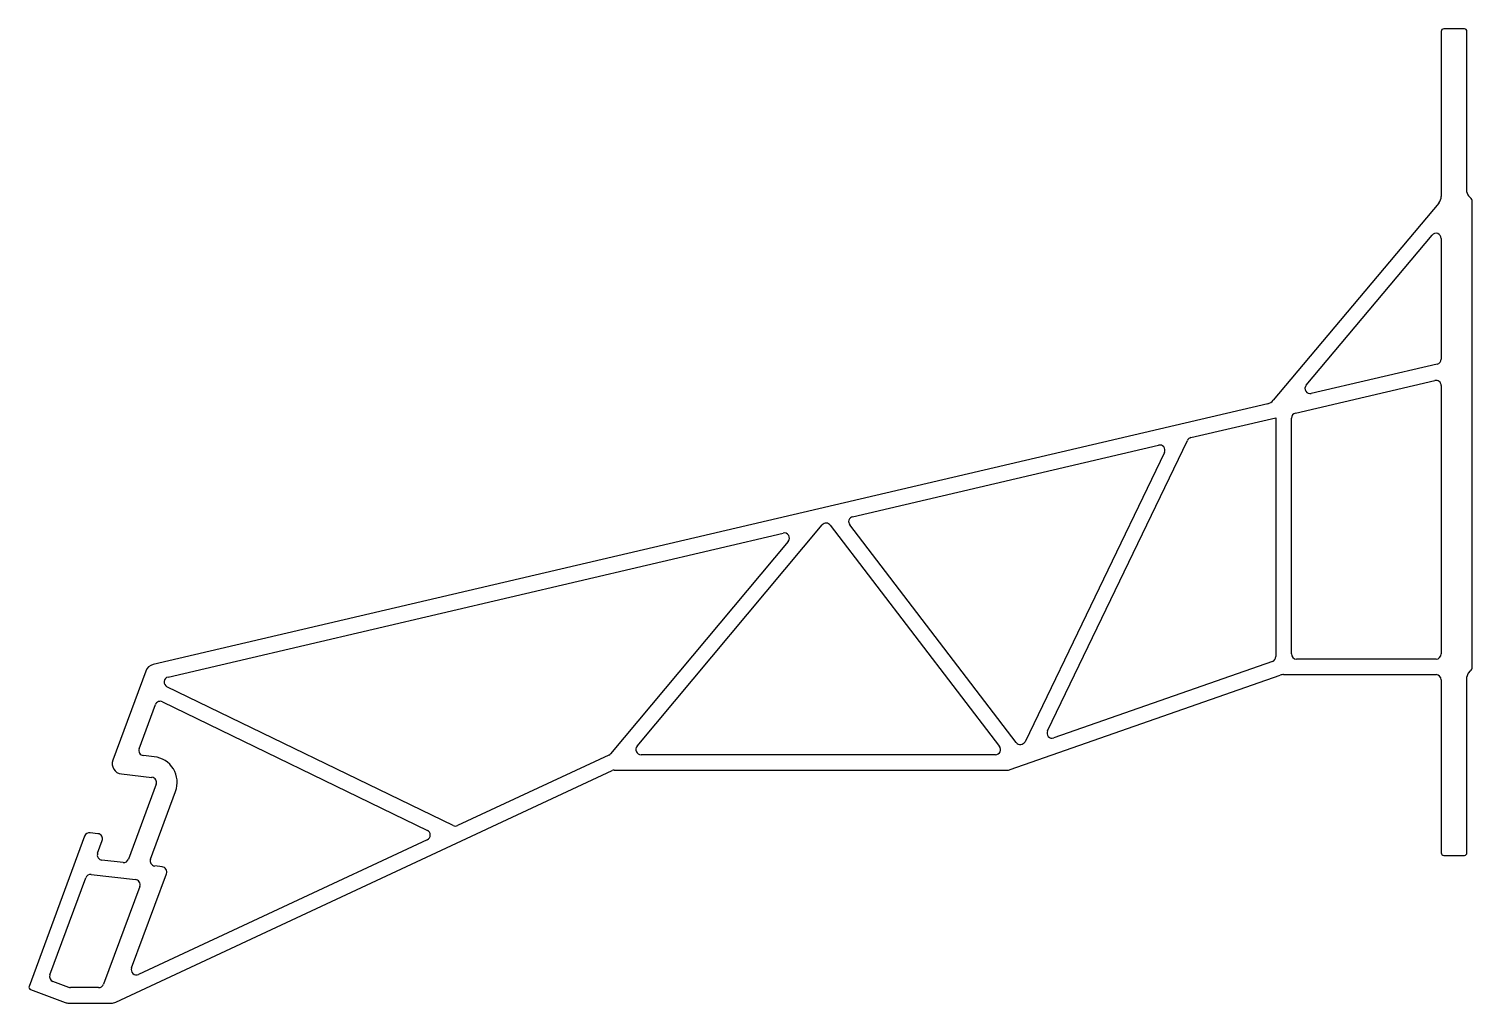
# Model space of a CAD drawing. Extents: x 6 to 286, y 9 to 197.
import ezdxf

# ---------------------------------------------------------------- set-up
doc = ezdxf.new("R2010")
doc.units = 0
doc.layers.get('0').update_dxf_attribs({"linetype": 'CONTINUOUS'})

msp = doc.modelspace()

# ---------------------------------------------------------------- linework, layer by layer
for p, q in [((279.61, 196.83), (279.61, 164.9)), ((284.11, 197.33), (280.11, 197.33)), ((284.61, 165.75), (284.61, 196.83)), ((285.31, 164.63), (284.9, 165.04)), ((279.14, 163.62), (247.1, 125.43)), ((285.61, 73.75), (285.61, 163.92)), ((253.47, 128.36), (277.84, 157.4)), ((279.61, 156.76), (279.61, 133.42)), ((278.83, 132.45), (254.47, 126.75)), ((251.38, 122.94), (278.38, 129.26)), ((279.61, 128.29), (279.61, 76.33)), ((246.02, 124.77), (30.21, 74.26)), ((231.14, 118.21), (247.61, 122.06)), ((247.61, 122.06), (247.61, 75.82)), ((250.61, 76.33), (250.61, 121.97)), ((203.38, 61.45), (230.47, 117.67)), ((165.65, 102.88), (224.89, 116.74)), ((226.02, 115.34), (199.03, 59.34)), ((123.91, 58.48), (159.77, 101.3)), ((161.33, 101.26), (194.12, 58.44)), ((197.34, 59.17), (165.08, 101.3)), ((33.1, 71.85), (152.2, 99.73)), ((153.19, 98.11), (118.76, 57)), ((28.79, 73), (22.41, 55.78)), ((246.94, 74.87), (204.61, 60.07)), ((278.61, 75.33), (251.61, 75.33)), ((284.9, 72.63), (285.31, 73.04)), ((88.28, 43.1), (32.89, 69.98)), ((196.18, 53.95), (248.45, 72.22)), ((249.11, 72.33), (278.61, 72.33)), ((279.61, 71.33), (279.61, 37.83)), ((284.61, 37.83), (284.61, 71.92)), ((32.02, 67.07), (83.32, 42.17)), ((27.49, 57.99), (30.65, 66.52)), ((30.42, 56.42), (28.32, 56.65)), ((118.42, 56.74), (89.14, 43.09)), ((193.32, 56.83), (124.68, 56.83)), ((22.96, 8.92), (119.08, 53.74)), ((24.06, 53.1), (29.98, 52.44)), ((119.51, 53.83), (195.52, 53.83)), ((30.8, 51.1), (25.43, 36.61)), ((29.7, 36.62), (34.55, 49.71)), ((16.95, 41.05), (6.18, 11.98)), ((19.53, 41.53), (18, 41.7)), ((19.46, 37.76), (20.36, 40.19)), ((83.3, 40.37), (27.39, 14.3)), ((24.39, 35.96), (20.29, 36.41)), ((280.11, 37.33), (284.11, 37.33)), ((18.21, 33.63), (26.79, 32.68)), ((26.03, 15.55), (32.79, 33.78)), ((31.96, 35.12), (30.53, 35.28)), ((10.21, 14.22), (17.16, 32.98)), ((27.61, 31.33), (20.6, 12.39)), ((6.48, 11.34), (13.17, 8.86)), ((13.88, 11.79), (10.8, 12.94)), ((19.66, 11.73), (14.22, 11.73)), ((13.87, 8.73), (22.12, 8.73))]:
    msp.add_line(p, q)
for centre, radius, start, end in [((280.11, 196.83), 0.5, 90, 180), ((284.11, 196.83), 0.5, 0, 90), ((277.61, 164.9), 2, 320.0029, 0), ((285.61, 165.75), 1, 180, 225.0027), ((284.61, 163.92), 1, 0, 45.0027), ((278.61, 156.76), 1, 0, 140), ((278.61, 133.42), 1, 283.1733, 0.0066), ((278.61, 128.29), 1, 360, 103.1852), ((254.24, 127.72), 1, 140.0036, 283.1733), ((245.57, 126.72), 2, 283.1733, 320.0028), ((251.61, 121.97), 1, 103.1773, 180), ((231.37, 117.23), 1, 103.1733, 154.2721), ((225.11, 115.77), 1, 334.2721, 103.1784), ((160.54, 100.65), 1, 37.4393, 140.0551), ((165.88, 101.9), 1, 103.1758, 217.4393), ((152.42, 98.76), 1, 320.058, 103.1733), ((246.61, 75.82), 1, 289.2721, 0), ((251.61, 76.33), 1, 180, 270), ((278.61, 76.33), 1, 270, 0), ((30.66, 72.31), 2, 103.1769, 159.677), ((284.61, 73.75), 1, 315.0027, 360), ((33.33, 70.88), 1, 103.1754, 244.1084), ((249.11, 70.33), 2, 90, 109.2721), ((278.61, 71.33), 1, 360, 90), ((285.61, 71.92), 1, 135.0027, 180), ((31.59, 66.17), 1, 64.1084, 159.6733), ((198.13, 59.78), 1, 217.4393, 334.2755), ((204.28, 61.02), 1, 154.2721, 289.2747), ((28.43, 57.65), 1, 159.6733, 263.6777), ((29.87, 51.45), 5, 339.6733, 83.6733), ((118, 57.65), 1, 295.0012, 320.0602), ((124.68, 57.83), 1, 140.0551, 270), ((193.32, 57.83), 1, 270, 37.4393), ((24.28, 55.09), 2, 159.6733, 263.6733), ((119.51, 52.83), 1, 90, 114.9994), ((195.52, 55.83), 2, 270, 289.2721), ((29.87, 51.45), 1, 339.6733, 83.6768), ((82.88, 41.27), 1, 294.9984, 64.1106), ((88.72, 44), 1, 244.1102, 295.001), ((17.89, 40.71), 1, 83.6733, 159.6733), ((19.42, 40.54), 1, 339.6785, 83.6733), ((20.4, 37.41), 1, 159.6733, 263.6779), ((24.5, 36.95), 1, 263.7062, 339.6733), ((30.64, 36.27), 1, 159.6784, 263.6733), ((280.11, 37.83), 0.5, 180, 270), ((284.11, 37.83), 0.5, 270, 0), ((18.1, 32.63), 1, 83.6781, 159.6733), ((31.85, 34.13), 1, 339.6733, 83.6784), ((26.68, 31.68), 1, 339.6733, 83.6778), ((11.15, 13.87), 1, 159.6733, 249.6733), ((26.97, 15.2), 1, 159.6784, 295.0015), ((6.65, 11.81), 0.5, 159.6752, 249.6795), ((14.22, 12.73), 1, 249.6733, 270), ((19.66, 12.73), 1, 270, 339.6733), ((13.87, 10.73), 2, 249.6733, 270), ((22.12, 10.73), 2, 270, 294.9984)]:
    msp.add_arc(centre, radius, start, end)

doc.saveas('drawing.dxf')
